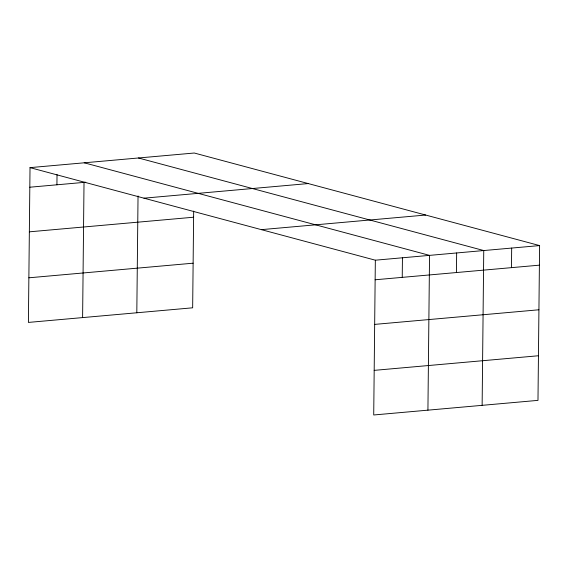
<?xml version="1.0" encoding="UTF-8"?>
<svg xmlns="http://www.w3.org/2000/svg" width="568" height="568" viewBox="0 0 568 568"><rect width="100%" height="100%" fill="white"/><g stroke="black" fill="none" stroke-linecap="round" stroke-linejoin="round"><path stroke-width="0.85" d="M30.019 167.631L375.341 260.194L373.716 414.981L537.981 400.369L539.6 245.582L194.284 153.019L30.019 167.631L28.4 322.418L192.659 307.806L193.674 211.09M56.921 184.799L57.027 174.582M82.608 317.597L84.021 182.385M136.81 312.776L138.038 195.939M402.236 277.361L402.442 257.78M427.924 410.16L429.543 255.373L84.227 162.803M456.445 272.541L456.651 252.959M482.133 405.339L483.751 250.545L138.436 157.982M511.47 267.649L511.676 248.067M29.813 187.213L85.768 182.229M143.974 198.175L308.239 183.563M29.351 231.829L193.61 217.217M261.386 229.642L425.645 215.038M28.869 277.802L193.127 263.19M375.341 260.194L539.6 245.582M375.136 279.776L539.394 265.164M374.667 324.392L538.925 309.78M374.184 370.364L538.443 355.753"/></g></svg>
